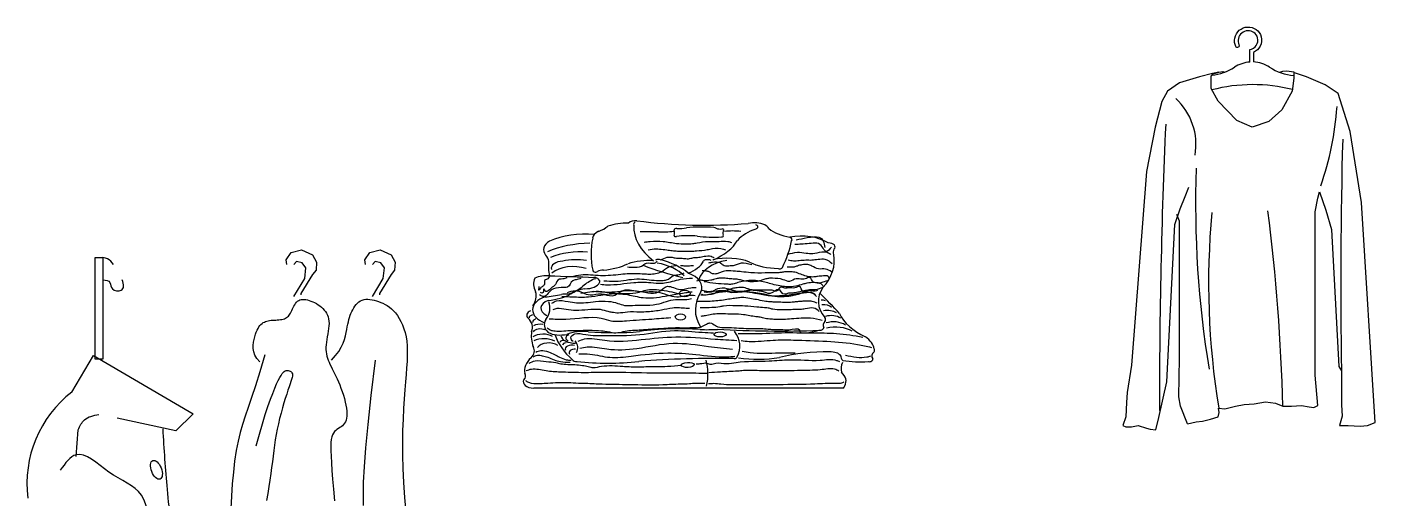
# Model space of a CAD drawing. Header units: inches. Extents: x 8.4 to 50.9, y 14.4 to 39.2.
# Drawn here: x 34.436 to 36.198, y 16.408 to 17.023 of the extents above; entities that cross this region are included whole.
import ezdxf

# ---------------------------------------------------------------- set-up
doc = ezdxf.new("R2010")
doc.units = ezdxf.units.IN
doc.header["$MEASUREMENT"] = 0
doc.layers.add('02', color=2, linetype='Continuous')

msp = doc.modelspace()

# ---------------------------------------------------------------- linework, layer by layer
at = {"layer": '02'}
for p, q in [((34.7749, 16.7189), (34.7816, 16.7285)), ((34.7757, 16.7128), (34.7749, 16.7189)), ((34.7816, 16.7285), (34.7951, 16.7322)), ((34.7883, 16.7167), (34.7848, 16.7128)), ((34.7957, 16.7152), (34.7883, 16.7167)), ((34.7951, 16.7322), (34.8092, 16.7256)), ((34.8004, 16.7086), (34.7957, 16.7152)), ((34.8092, 16.7256), (34.8146, 16.716)), ((34.8146, 16.716), (34.8139, 16.7056)), ((34.8776, 16.7189), (34.8843, 16.7285)), ((34.8784, 16.7128), (34.8776, 16.7189)), ((34.8843, 16.7285), (34.8978, 16.7322)), ((34.8911, 16.7167), (34.8876, 16.7128)), ((34.8985, 16.7152), (34.8911, 16.7167)), ((34.8978, 16.7322), (34.9119, 16.7256)), ((34.9032, 16.7086), (34.8985, 16.7152)), ((34.9119, 16.7256), (34.9173, 16.716)), ((34.9173, 16.716), (34.9166, 16.7056)), ((34.8092, 16.6997), (34.7941, 16.6749)), ((34.7991, 16.6945), (34.8004, 16.7086)), ((34.8139, 16.7056), (34.8092, 16.6997)), ((34.9119, 16.6997), (34.8969, 16.6749)), ((34.9018, 16.6945), (34.9032, 16.7086)), ((34.9166, 16.7056), (34.9119, 16.6997)), ((34.7848, 16.671), (34.7991, 16.6945)), ((34.8876, 16.671), (34.9018, 16.6945)), ((34.7941, 16.6749), (34.794, 16.6734)), ((34.8969, 16.6749), (34.8967, 16.6734)), ((34.4949, 16.5465), (34.5232, 16.5944)), ((34.5232, 16.5944), (34.6532, 16.5182)), ((35.503, 16.5517), (35.0983, 16.5517)), ((34.6306, 16.4957), (34.5543, 16.5126)), ((34.6532, 16.5182), (34.6306, 16.4957)), ((34.5005, 16.4624), (34.503, 16.4973))]:
    msp.add_line(p, q, dxfattribs=at)
msp.add_lwpolyline([(36.0338, 16.9772), (36.0338, 16.9935, 0.445986), (36.0442, 17.0089, 0.779944), (36.0191, 17.0078, 0.176016), (36.0198, 16.9997, -0.966487), (36.0157, 16.9973, -0.173145), (36.0144, 17.0085, -0.789634), (36.0488, 17.0102, -0.375799), (36.0386, 16.9898), (36.0386, 16.9773)], format="xyb", dxfattribs=at)
for points in [[(35.9934, 16.9642), (35.9852, 16.9624), (35.968, 16.958), (35.9419, 16.9499), (35.9265, 16.9393), (35.9192, 16.9255), (35.9102, 16.8922), (35.8988, 16.8344), (35.8793, 16.5816), (35.8736, 16.5459), (35.8727, 16.5328), (35.8719, 16.5141), (35.8679, 16.5028), (35.8719, 16.5011), (35.8793, 16.5011), (35.8882, 16.5028), (35.8988, 16.4995), (35.9037, 16.4979), (35.911, 16.4971), (35.9151, 16.5133), (35.9257, 16.5597), (35.9362, 16.7653), (35.9428, 16.7856), (35.9493, 16.8019), (35.9542, 16.8141)], [(35.9525, 16.5052), (35.9639, 16.5076), (35.9721, 16.5084), (35.9826, 16.5109), (35.9924, 16.5141), (35.994, 16.5198), (35.9932, 16.5255), (36.0014, 16.5247), (36.0152, 16.528), (36.0266, 16.5304), (36.0396, 16.5312), (36.0543, 16.5337), (36.0673, 16.532), (36.0771, 16.528), (36.0885, 16.528), (36.1015, 16.5288), (36.1113, 16.5272), (36.1178, 16.5263), (36.1227, 16.5288), (36.1194, 16.5686), (36.1194, 16.7596), (36.1194, 16.7815), (36.1227, 16.7994), (36.1251, 16.8076), (36.1332, 16.784), (36.1406, 16.7588), (36.1503, 16.58), (36.1536, 16.5743), (36.1536, 16.5296), (36.1544, 16.515), (36.1512, 16.5028), (36.1626, 16.5028), (36.178, 16.5019), (36.1878, 16.5028), (36.1976, 16.5068), (36.1797, 16.7937), (36.165, 16.8865), (36.1495, 16.9361), (36.1324, 16.9475), (36.108, 16.958), (36.0925, 16.9629), (36.0914, 16.9634)], [(36.0731, 16.9638), (36.0772, 16.9653), (36.0824, 16.9656), (36.0914, 16.9646), (36.0914, 16.9562), (36.0895, 16.9394), (36.0759, 16.9149), (36.0588, 16.8997), (36.0372, 16.8922), (36.0168, 16.9011), (35.9924, 16.9263), (35.9835, 16.9426), (35.9835, 16.9589), (35.9861, 16.9616), (35.9934, 16.9642), (35.9988, 16.9648), (36.0011, 16.9642)], [(35.9525, 16.5052), (35.9436, 16.528), (35.9411, 16.5402), (35.9419, 16.5906), (35.9419, 16.7693), (35.9387, 16.7783)], [(34.7403, 16.5858), (34.7367, 16.5901), (34.7341, 16.5945), (34.7326, 16.5989), (34.7318, 16.6032), (34.7317, 16.6074), (34.7321, 16.6114), (34.7329, 16.6152), (34.7339, 16.6187), (34.7349, 16.6219), (34.7359, 16.6248), (34.737, 16.6273), (34.7382, 16.6296), (34.7394, 16.6316), (34.7407, 16.6333), (34.742, 16.6348), (34.7434, 16.636), (34.7448, 16.6371), (34.7464, 16.6379), (34.748, 16.6386), (34.7497, 16.6391), (34.7514, 16.6395), (34.7532, 16.6398), (34.7551, 16.6401), (34.7571, 16.6402), (34.7591, 16.6404), (34.7612, 16.6405), (34.7633, 16.6406), (34.7653, 16.6408), (34.7673, 16.641), (34.7692, 16.6412), (34.771, 16.6416), (34.7727, 16.6421), (34.7742, 16.6428), (34.7755, 16.6436), (34.7767, 16.6445), (34.7778, 16.6456), (34.7788, 16.6468), (34.7797, 16.6481), (34.7806, 16.6496), (34.7814, 16.6513), (34.7823, 16.653), (34.7832, 16.6549), (34.7841, 16.6568), (34.785, 16.6587), (34.7861, 16.6605), (34.7872, 16.6622), (34.7884, 16.6637), (34.7898, 16.665), (34.7913, 16.666), (34.7929, 16.6667), (34.7947, 16.6672), (34.7966, 16.6674), (34.7985, 16.6674), (34.8006, 16.6672), (34.8028, 16.6667), (34.805, 16.6661), (34.8073, 16.6653), (34.8097, 16.6643), (34.8121, 16.6632), (34.8144, 16.6619), (34.8167, 16.6605), (34.8189, 16.6589), (34.821, 16.6573), (34.8229, 16.6555), (34.8247, 16.6535), (34.8263, 16.6515), (34.8276, 16.6493), (34.8288, 16.647), (34.8297, 16.6446), (34.8304, 16.6419), (34.8308, 16.6391), (34.8309, 16.636), (34.8308, 16.6328), (34.8304, 16.6294), (34.8299, 16.6259), (34.8293, 16.6223), (34.8286, 16.6187), (34.828, 16.6151), (34.8275, 16.6116), (34.8271, 16.6083), (34.8269, 16.6051), (34.8269, 16.602), (34.8272, 16.5991), (34.8276, 16.5963), (34.8282, 16.5935), (34.8289, 16.5908), (34.8298, 16.5881), (34.8309, 16.5854), (34.8321, 16.5827), (34.8335, 16.5799), (34.8349, 16.577), (34.8364, 16.574), (34.838, 16.5708), (34.8397, 16.5674), (34.8414, 16.5638), (34.8431, 16.5599), (34.8448, 16.5558), (34.8465, 16.5515), (34.8481, 16.547), (34.8496, 16.5425), (34.8509, 16.538), (34.8521, 16.5335), (34.853, 16.5293), (34.8537, 16.5253), (34.8542, 16.5216), (34.8543, 16.5182), (34.8542, 16.5151), (34.8538, 16.5124), (34.8532, 16.5099), (34.8523, 16.5076), (34.8513, 16.5057), (34.8499, 16.504), (34.8484, 16.5025), (34.8467, 16.5012), (34.845, 16.5001), (34.8431, 16.4989), (34.8413, 16.4977), (34.8396, 16.4963), (34.838, 16.4948), (34.8366, 16.4929), (34.8355, 16.4907), (34.8345, 16.4881), (34.8339, 16.4847), (34.8334, 16.4807), (34.8332, 16.4757), (34.8332, 16.4697), (34.8335, 16.4626), (34.834, 16.4541), (34.8346, 16.4443), (34.8355, 16.4328), (34.8366, 16.4196), (34.838, 16.4046)], [(34.834, 16.5881), (34.8393, 16.594), (34.8436, 16.5996), (34.8469, 16.605), (34.8493, 16.6102), (34.8511, 16.6151), (34.8524, 16.6197), (34.8534, 16.624), (34.8541, 16.628), (34.8548, 16.6317), (34.8555, 16.6352), (34.8562, 16.6383), (34.8569, 16.6413), (34.8577, 16.644), (34.8586, 16.6467), (34.8595, 16.6492), (34.8606, 16.6516), (34.8618, 16.654), (34.8632, 16.6564), (34.8647, 16.6586), (34.8663, 16.6606), (34.8681, 16.6625), (34.87, 16.6641), (34.8721, 16.6655), (34.8743, 16.6665), (34.8766, 16.6672), (34.8791, 16.6675), (34.8817, 16.6676), (34.8844, 16.6674), (34.8871, 16.667), (34.8899, 16.6663), (34.8928, 16.6655), (34.8956, 16.6646), (34.8985, 16.6635), (34.9013, 16.6623), (34.9041, 16.6609), (34.9069, 16.6593), (34.9097, 16.6574), (34.9124, 16.6552), (34.9151, 16.6527), (34.9177, 16.6497), (34.9202, 16.6464), (34.9226, 16.6426), (34.9249, 16.6385), (34.927, 16.634), (34.9288, 16.6292), (34.9304, 16.624), (34.9316, 16.6185), (34.9325, 16.6128), (34.933, 16.6068), (34.9332, 16.6005), (34.9331, 16.5937), (34.9328, 16.5863), (34.9322, 16.5783), (34.9315, 16.5695), (34.9307, 16.5599), (34.9299, 16.5493), (34.929, 16.5376), (34.9282, 16.5249), (34.9276, 16.5112), (34.9271, 16.4965), (34.9269, 16.4808), (34.927, 16.4642), (34.9274, 16.4467), (34.9283, 16.4283), (34.9297, 16.409), (34.9314, 16.3891)], [(34.7472, 16.5949), (34.7407, 16.573), (34.7349, 16.5548), (34.7298, 16.5395), (34.7252, 16.5265), (34.7212, 16.515), (34.7177, 16.5043), (34.7147, 16.4937), (34.712, 16.4825), (34.7096, 16.4701), (34.7076, 16.4565), (34.7059, 16.442), (34.7045, 16.4266), (34.7033, 16.4107), (34.7024, 16.3943)], [(34.7358, 16.4762), (34.7399, 16.4916), (34.7439, 16.5052), (34.7476, 16.5173), (34.7511, 16.5278), (34.7543, 16.537), (34.7573, 16.5448), (34.76, 16.5515), (34.7624, 16.5571), (34.7646, 16.5617), (34.7665, 16.5654), (34.7682, 16.5683), (34.7697, 16.5705), (34.7711, 16.5721), (34.7724, 16.5733), (34.7737, 16.574), (34.775, 16.5744), (34.7763, 16.5746), (34.7776, 16.5745), (34.7788, 16.5743), (34.78, 16.5739), (34.781, 16.5732), (34.7819, 16.5724), (34.7825, 16.5714), (34.783, 16.5702), (34.7831, 16.5688), (34.783, 16.5672), (34.7826, 16.5653), (34.782, 16.563), (34.7811, 16.5603), (34.78, 16.557), (34.7787, 16.5533), (34.7772, 16.5489), (34.7756, 16.5439), (34.7738, 16.5382), (34.772, 16.5322), (34.7701, 16.5257), (34.7682, 16.5189), (34.7664, 16.512), (34.7647, 16.5049), (34.7632, 16.4979), (34.7618, 16.4909), (34.7607, 16.484), (34.7596, 16.4771), (34.7587, 16.4701), (34.7578, 16.463), (34.7569, 16.4556), (34.7559, 16.448), (34.7548, 16.44), (34.7536, 16.4317), (34.7523, 16.4231), (34.7508, 16.4141), (34.7493, 16.405)], [(34.891, 16.5881), (34.8857, 16.5421), (34.8817, 16.5043), (34.8787, 16.4737), (34.8768, 16.4489), (34.8757, 16.4289), (34.8754, 16.4124), (34.8756, 16.3984)]]:
    msp.add_lwpolyline(points, dxfattribs=at)
msp.add_lwpolyline([(34.5253, 16.7222), (34.5352, 16.7222), (34.5352, 16.5896), (34.5253, 16.5896)], close=True, dxfattribs=at)
for centre, radius, start, end in [((35.9763, 17.0283), 0.0689, 276.7089, 302.9455), ((36.037, 16.935), 0.0423, 94.3183, 123.16), ((36.0367, 16.935), 0.0423, 56.84, 87.4155), ((36.0973, 17.0283), 0.0689, 237.0545, 265.0947), ((36.0379, 16.7357), 0.212, 75.8538, 104.6007), ((35.8825, 16.8697), 0.0811, 349.9888, 47.6647), ((35.7477, 16.9472), 0.4012, 340.87, 355.9709), ((43.9831, 16.5337), 8.0672, 177.42451, 180.08134), ((43.5002, 16.686), 7.3474, 178.51241, 180.87059), ((37.2812, 16.7912), 1.3181, 177.9437, 189.3747), ((36.99, 16.6883), 1.0099, 174.7465, 189.2727), ((33.576, 16.4648), 2.5019, 1.4458, 7.3098), ((34.5869, 16.4271), 0.1507, 127.6163, 187.2149)]:
    msp.add_arc(centre, radius, start, end, dxfattribs=at)
for centre, major_axis, ratio, start_param, end_param in [((35.2313, 16.7638), (-0.0107, 0), 0.6, 4.533434, 5.74406), ((35.2366, 16.7653), (-0.00779, 0), 0.6, -0.743743, 0.315325), ((35.3227, 17.0115), (0.4121, 0), 0.6, 4.493461, 4.848665), ((35.3865, 16.7532), (-0.0235, 0), 0.6, 4.095246, 5.050311), ((35.167, 16.7029), (0.083, 0), 0.6, 1.4431, 2.187821), ((35.1953, 16.7468), (-0.02, 0), 0.6, -0.909857, -0.035716), ((35.1608, 16.7782), (0.0428, 0), 0.6, -1.025366, -0.630599), ((35.2232, 16.7301), (0.0616, 0), 0.6, 1.587858, 2.039541), ((35.3462, 16.7618), (-0.1171, 0), 0.6, -0.029852, 0.676816), ((35.2419, 16.4374), (-0.5304, 0), 0.6, 4.675804, 4.721218), ((35.265, 16.8107), (-0.0921, 0), 0.6, 1.530828, 1.746055), ((35.2846, 16.7581), (-0.00282, 0), 0.6, 4.449789, 6.427564), ((35.2431, 16.7545), (-0.0392, 0), 0.6, 2.982464, 3.287554), ((35.2839, 16.7509), (-0.00225, 0), 0.6, 0.148047, 1.988463), ((35.2998, 16.6941), (0.0939, 0), 0.6, 1.439506, 1.7308), ((35.2834, 16.7965), (-0.0613, 0), 0.6, 1.602464, 1.810547), ((35.3175, 16.702), (0.0998, 0), 0.6, 1.408843, 1.767886), ((35.3336, 16.7587), (0.00416, 0), 0.6, 0.625717, 1.570641), ((35.3421, 16.765), (0.00958, 0), 0.6, 4.139618, 4.916049), ((35.3436, 16.7506), (-0.00262, 0), 0.6, 1.543088, 3.523823), ((35.3449, 16.7584), (0.00172, 0), 0.6, -0.42138, 2.094495), ((35.3642, 16.7542), (-0.0188, 0), 0.6, -0.348353, 0.265583), ((35.3582, 16.7234), (-0.0555, 0), 0.6, 4.521436, 4.903342), ((35.4197, 16.727), (0.0622, 0), 0.6, 2.096627, 2.654229), ((35.3858, 16.7621), (-0.00538, 0), 0.6, 2.085511, 4.197675), ((35.3918, 16.7578), (-0.0141, 0), 0.6, 3.381071, 4.078779), ((35.4458, 16.7777), (0.0501, 0), 0.6, 3.777489, 4.452302), ((35.4482, 16.7212), (-0.0482, 0), 0.6, 3.902075, 5.036128), ((35.1372, 16.7323), (0.0261, 0), 0.6, 2.344089, 3.610361), ((35.174, 16.6809), (0.0996, 0), 0.6, 1.595934, 2.188731), ((35.463, 16.7265), (0.2897, 0), 0.6, 3.021895, 3.26129), ((35.3336, 16.8226), (0.1231, 0), 0.6, 4.536959, 4.793194), ((35.2801, 16.7628), (0.09, 0), 0.6, -0.947856, -0.347371), ((35.0922, 16.7681), (0.3454, 0), 0.6, -0.28959, -0.11646), ((35.43, 16.7456), (-0.00588, 0), 0.6, 2.685317, 4.189149), ((35.4834, 16.7359), (-0.00878, 0), 0.6, 2.537605, 4.744275), ((35.513, 16.729), (0.0233, 0), 0.6, 2.859876, 3.353324), ((35.0929, 16.7172), (0.025, 0), 0.6, -0.006137, 0.567825), ((35.2871, 16.7108), (-0.1696, 0), 0.6, -0.061438, 0.124207), ((35.1586, 16.6904), (-0.0651, 0), 0.6, 4.554845, 5.339055), ((35.1369, 16.708), (0.0156, 0), 0.6, 1.613254, 3.291382), ((35.1547, 16.6832), (0.0599, 0), 0.6, 1.359271, 1.883857), ((35.2478, 16.6857), (-0.0539, 0), 0.6, 4.578962, 5.221078), ((35.2611, 16.7162), (0.0056, 0), 0.6, 1.010019, 2.256322), ((35.2298, 16.6713), (-0.0867, 0), 0.6, 3.767111, 4.305288), ((35.275, 16.7259), (0.0475, 0), 0.6, -1.013848, -0.305182), ((35.3658, 16.6883), (0.0523, 0), 0.6, 1.866978, 2.971877), ((35.3228, 16.7175), (-0.00256, 0), 0.6, -1.356278, 0.12301), ((35.3251, 16.713), (-0.0104, 0), 0.6, 4.180699, 4.984857), ((35.3518, 16.689), (0.0536, 0), 0.6, 1.008171, 1.938378), ((35.4196, 16.7447), (-0.0616, 0), 0.6, 0.881035, 1.537572), ((35.3714, 16.7177), (0.1197, 0), 0.6, -0.50542, 0.116526), ((35.1168, 16.6796), (0.0311, 0), 0.6, 1.506936, 2.146785), ((37.0944, 36.2883), (-32.7098, 0), 0.6, 1.510361, 1.512146), ((35.1498, 16.6899), (0.0339, 0), 0.6, 1.048937, 2.53218), ((35.1792, 16.7054), (0.00383, 0), 0.6, 3.013049, 5.443362), ((35.1908, 16.6975), (-0.0138, 0), 0.6, -1.470492, -0.851368), ((35.1807, 16.7446), (0.0654, 0), 0.6, -1.437686, -0.897155), ((35.4197, 16.8826), (0.3358, 0), 0.6, 4.152304, 4.325646), ((35.2417, 16.6794), (0.0617, 0), 0.6, 0.525409, 1.275836), ((35.2828, 16.6832), (-0.0353, 0), 0.6, 2.856345, 4.201899), ((35.4197, 16.7096), (0.0037, 0), 0.6, 4.099044, 6.00387), ((35.1497, 16.6873), (0.0515, 0), 0.6, 2.880196, 3.462908), ((35.1178, 16.7034), (0.0545, 0), 0.6, -1.095548, -0.653622), ((35.1766, 16.6585), (-0.0398, 0), 0.6, -1.281656, -0.718006), ((35.223, 16.6584), (-0.0747, 0), 0.6, -0.873035, -0.594163), ((35.1665, 16.6926), (-0.0187, 0), 0.6, 1.501023, 2.851737), ((35.178, 16.6922), (-0.00315, 0), 0.6, 4.232376, 5.952922), ((35.1755, 16.6907), (-0.00917, 0), 0.6, 2.901634, 4.546018), ((35.5501, 16.665), (0.0799, 0), 0.6, 2.75662, 3.601404), ((35.0543, 16.672), (-0.0474, 0), 0.6, 2.676453, 3.336194), ((35.13, 16.6537), (0.0331, 0), 0.6, 2.102787, 4.148965), ((35.1272, 16.656), (-0.0196, 0), 0.6, -1.045558, 0.937478), ((35.1024, 16.7249), (0.0909, 0), 0.6, -1.452237, -1.210607), ((35.0587, 16.6562), (-0.0608, 0), 0.6, 2.719778, 3.360369), ((35.1078, 16.7017), (-0.06, 0), 0.6, 1.730153, 2.273915), ((35.1436, 16.6407), (0.0561, 0), 0.6, 1.585464, 1.733803), ((35.2956, 16.675), (-0.00712, 0), 0.6, 3.141593, 9.424778), ((35.4181, 16.6539), (0.1086, 0), 0.6, 2.774142, 3.504655), ((34.868, 16.4455), (0.7153, 0), 0.6, 0.494199, 0.564323), ((35.4754, 16.6627), (0.00648, 0), 0.6, 0.850286, 1.77701), ((35.1011, 16.6468), (0.0119, 0), 0.6, 2.175105, 3.706495), ((35.0988, 16.6433), (0.0066, 0), 0.6, 1.873511, 3.148191), ((35.4773, 16.6534), (0.0117, 0), 0.6, 0.491794, 1.797082), ((35.4806, 16.6405), (0.0206, 0), 0.6, 0.85469, 1.757629), ((35.4868, 16.6361), (-0.0169, 0), 0.6, 3.868131, 5.14495), ((35.5971, 16.6667), (-0.1037, 0), 0.6, 0.287078, 0.889587), ((35.0581, 16.6311), (0.0385, 0), 0.6, -0.250252, 0.544616), ((35.1122, 16.6354), (0.016, 0), 0.6, 2.328385, 2.929411), ((35.1067, 16.6228), (-0.0101, 0), 0.6, 4.04843, 5.876406), ((35.106, 16.6291), (-0.00988, 0), 0.6, 4.288428, 5.61915), ((35.1433, 16.6345), (-0.0312, 0), 0.6, -0.367817, 0.57688), ((35.289, 16.4882), (0.2349, 0), 0.6, 1.45589, 1.79537), ((35.3253, 16.6996), (-0.1195, 0), 0.6, 1.492525, 1.6813), ((35.4183, 17.1294), (-0.8388, 0), 0.6, 1.475444, 1.633956), ((35.4719, 16.6303), (0.00536, 0), 0.6, 4.607134, 6.426937), ((35.4955, 16.6336), (0.0189, 0), 0.6, 2.677626, 3.391937), ((35.4716, 16.6412), (0.00816, 0), 0.6, -0.543744, 0.543744), ((35.4901, 16.6257), (0.0207, 0), 0.6, 0.728775, 2.067696), ((35.4924, 16.6122), (0.0317, 0), 0.6, 0.800784, 1.942922), ((35.2009, 16.6198), (-0.1058, 0), 0.6, -0.087329, 0.221676), ((35.1105, 16.6116), (-0.0174, 0), 0.6, 3.904611, 5.57345), ((35.1115, 16.6025), (-0.0225, 0), 0.6, 4.021659, 5.327737), ((35.1181, 16.6009), (-0.0161, 0), 0.6, 3.884858, 5.872076), ((35.1329, 16.6359), (-0.025, 0), 0.6, 0.887156, 1.921343), ((35.273, 16.6393), (0.15, 0), 0.6, 3.350461, 3.738872), ((35.1371, 16.6112), (-0.00441, 0), 0.6, 3.888267, 6.141131), ((35.1522, 16.6216), (0.0187, 0), 0.6, 3.279189, 4.760532), ((35.1405, 16.608), (0.00449, 0), 0.6, 1.543998, 3.321229), ((35.1479, 16.6171), (-0.00764, 0), 0.6, -1.045327, 0.956433), ((35.1624, 16.6035), (-0.0369, 0), 0.6, 4.513982, 5.313437), ((35.1235, 16.6044), (0.0325, 0), 0.6, -0.32822, 0.472998), ((35.2015, 16.7677), (0.2396, 0), 0.6, 4.579298, 4.860068), ((35.3419, 16.6217), (-0.00786, 0.00007), 0.426789, -0.012855, 6.27033), ((35.291, 16.6065), (-0.0768, 0), 0.6, 2.829197, 3.574148), ((35.4999, 16.6008), (-0.0433, 0), 0.6, 3.220328, 3.884495), ((35.0698, 16.6002), (-0.0294, 0), 0.6, 2.596247, 3.465467), ((35.1482, 16.6025), (0.00864, 0), 0.6, 1.167222, 3.406747), ((35.1526, 16.5977), (-0.00799, 0), 0.6, 4.645263, 6.666943), ((35.3609, 16.5922), (-0.00319, 0), 0.6, 1.422134, 3.202642), ((35.481, 16.4995), (-0.1656, 0), 0.6, 4.689095, 5.09432), ((35.4867, 16.5902), (-0.0144, 0), 0.6, 3.576565, 4.841564), ((35.5111, 16.5923), (0.0116, 0), 0.6, 2.915659, 3.843526), ((35.5544, 16.5935), (0.0145, 0), 0.6, 2.464508, 3.57965), ((35.5355, 16.6009), (0.00826, 0), 0.6, -0.397903, 0.397903), ((35.135, 16.5745), (0.0487, 0), 0.6, 2.537848, 3.277927), ((35.1538, 16.5894), (0.00498, 0), 0.6, 3.379394, 4.956289), ((35.1951, 16.7133), (-0.2151, 0), 0.6, 1.382991, 1.760376), ((35.3419, 16.0752), (-0.8588, 0), 0.6, 4.690851, 4.836453), ((35.2995, 16.5819), (0.0084, 0.00026), 0.395557, 3.180472, 9.463657), ((35.1251, 16.5703), (0.2009, 0), 0.6, -0.132444, 0.147959), ((35.3907, 16.6568), (-0.1123, 0), 0.6, 1.347853, 1.827998), ((35.572, 16.5762), (-0.072, 0), 0.6, -0.210186, 0.087803), ((35.5252, 16.6339), (0.0802, 0), 0.6, 4.421744, 4.836869), ((35.5363, 16.5892), (-0.0051, 0), 0.6, 1.348553, 3.363121), ((35.0983, 16.5598), (-0.0136, 0), 0.6, -0.332767, 1.570796), ((35.0734, 16.5673), (-0.0144, 0), 0.6, 2.557928, 3.530087), ((35.4733, 16.5609), (-0.0331, 0), 0.6, 2.818376, 3.75704), ((35.4917, 16.5556), (0.0131, 0), 0.6, -0.533186, -0.130281)]:
    msp.add_ellipse(centre, major_axis=major_axis, ratio=ratio, start_param=start_param, end_param=end_param, dxfattribs=at)
for centre, major_axis, ratio in [((35.29, 16.6445), (0.00672, 0), 0.6), ((34.6054, 16.445), (-0.0047, 0.0121), 0.507601)]:
    msp.add_ellipse(centre, major_axis=major_axis, ratio=ratio, dxfattribs=at)
for points, knots in [([(35.2425, 16.7421), (35.2451, 16.7425), (35.2533, 16.7436), (35.2679, 16.7438), (35.2828, 16.7403), (35.2959, 16.7398), (35.3051, 16.7399), (35.3146, 16.7417), (35.326, 16.7437), (35.3395, 16.7427), (35.3492, 16.7438), (35.3546, 16.7426), (35.356, 16.7418), (35.3567, 16.7415)], [0, 0, 0, 0, 8.283087, 25.0695, 42.929948, 55.431313, 64.112149, 70.285863, 85.26243, 99.341355, 110.712795, 113.628561, 116.335351, 116.335351, 116.335351, 116.335351]), ([(35.2479, 16.7321), (35.2513, 16.7328), (35.2561, 16.7337), (35.2643, 16.7328), (35.2714, 16.7323), (35.2792, 16.7311), (35.2865, 16.7303), (35.2959, 16.7306), (35.3042, 16.7301), (35.3145, 16.7311), (35.3228, 16.7318), (35.3339, 16.7344), (35.3432, 16.7344), (35.3482, 16.7324), (35.3491, 16.7321)], [0, 0, 0, 0, 10.513654, 14.879295, 24.7605, 31.984714, 39.106877, 46.687838, 60.225267, 64.054177, 77.85932, 85.224023, 99.884445, 103.041292, 103.041292, 103.041292, 103.041292]), ([(35.4872, 16.7357), (35.4849, 16.7329), (35.4785, 16.7253), (35.4751, 16.742), (35.4602, 16.7405), (35.4511, 16.7395), (35.4439, 16.7392), (35.4403, 16.7392), (35.4396, 16.7392)], [0, 0, 0, 0, 11.370141, 31.16063, 40.922585, 51.33831, 60.019146, 62.185134, 62.185134, 62.185134, 62.185134]), ([(35.4412, 16.7451), (35.4458, 16.7461), (35.455, 16.7481), (35.4764, 16.7509), (35.4777, 16.7412), (35.4785, 16.7352)], [0, 0, 0, 0, 15.410178, 30.610672, 54.180189, 54.180189, 54.180189, 54.180189]), ([(34.5494, 16.7128), (34.5471, 16.7163), (34.5437, 16.7201), (34.538, 16.7217), (34.5352, 16.7222)], [69.808194, 69.808194, 69.808194, 69.808194, 81.687798, 86.881186, 86.881186, 86.881186, 86.881186]), ([(35.2208, 16.7097), (35.224, 16.7095), (35.231, 16.709), (35.2409, 16.7105), (35.2456, 16.7166), (35.2554, 16.7134), (35.2587, 16.7162), (35.2598, 16.7171)], [0, 0, 0, 0, 9.761958, 21.351918, 27.936664, 38.22511, 43.583744, 43.583744, 43.583744, 43.583744]), ([(35.2641, 16.719), (35.2668, 16.7204), (35.2712, 16.7227), (35.2792, 16.7227), (35.2842, 16.7211), (35.2898, 16.7216), (35.2954, 16.7206), (35.302, 16.7203), (35.3075, 16.7225), (35.3144, 16.722), (35.3212, 16.7239), (35.329, 16.7248), (35.3322, 16.7225), (35.3336, 16.7221), (35.334, 16.722)], [0, 0, 0, 0, 10.275798, 16.773765, 22.426827, 26.758805, 33.346274, 39.844241, 45.675768, 52.196226, 59.56093, 68.76638, 72.232689, 73.443341, 73.443341, 73.443341, 73.443341]), ([(35.3832, 16.7126), (35.3784, 16.714), (35.3696, 16.7164), (35.3611, 16.711), (35.3538, 16.7111), (35.3493, 16.7107), (35.3447, 16.712), (35.3423, 16.7165), (35.3333, 16.7158), (35.3285, 16.7151), (35.3269, 16.7149)], [0, 0, 0, 0, 14.448424, 26.07306, 31.515, 35.846979, 39.478933, 45.924968, 56.195136, 61.187327, 61.187327, 61.187327, 61.187327]), ([(35.4305, 16.7263), (35.4346, 16.7275), (35.4422, 16.7297), (35.4532, 16.728), (35.4643, 16.7264), (35.4727, 16.73), (35.4827, 16.7295), (35.4854, 16.727), (35.4867, 16.7259)], [0, 0, 0, 0, 12.994576, 24.481301, 33.212585, 45.713197, 53.371012, 59.888902, 59.888902, 59.888902, 59.888902]), ([(35.4883, 16.7139), (35.4856, 16.7163), (35.4811, 16.7203), (35.47, 16.7196), (35.4619, 16.7181), (35.4534, 16.7187), (35.4456, 16.7178), (35.4378, 16.7172), (35.4332, 16.718), (35.4309, 16.7184)], [0, 0, 0, 0, 13.013827, 22.219279, 30.502364, 38.624822, 47.356106, 54.416336, 61.640547, 61.640547, 61.640547, 61.640547]), ([(35.1188, 16.6982), (35.1183, 16.6962), (35.1178, 16.6938), (35.1108, 16.6927), (35.1139, 16.688), (35.1105, 16.6844), (35.1069, 16.6826), (35.1048, 16.6774), (35.1052, 16.6815), (35.1055, 16.6841)], [0, 0, 0, 0, 8.735131, 10.496313, 19.758723, 25.088672, 30.501169, 35.124826, 43.000529, 43.000529, 43.000529, 43.000529]), ([(35.1479, 16.6972), (35.1519, 16.6982), (35.1639, 16.7013), (35.186, 16.6975), (35.2071, 16.6998), (35.2269, 16.7019), (35.2408, 16.7007), (35.2564, 16.7003), (35.2673, 16.7035), (35.273, 16.7104), (35.2799, 16.7113), (35.2841, 16.7118)], [0, 0, 0, 0, 12.675583, 38.484296, 64.901483, 76.574329, 98.67978, 106.56566, 123.262542, 131.14482, 143.140371, 143.140371, 143.140371, 143.140371]), ([(35.1899, 16.6918), (35.195, 16.6914), (35.2096, 16.6902), (35.2322, 16.6961), (35.2528, 16.692), (35.2655, 16.6921), (35.2749, 16.6926), (35.2783, 16.6988), (35.2881, 16.6995), (35.2924, 16.701), (35.295, 16.7019)], [0, 0, 0, 0, 15.200493, 43.776384, 69.432999, 77.01396, 82.536017, 96.315363, 101.968427, 110.930654, 110.930654, 110.930654, 110.930654]), ([(35.2901, 16.7116), (35.2921, 16.7115), (35.2955, 16.7113), (35.3011, 16.7113), (35.3047, 16.7115), (35.3069, 16.7116)], [0, 0, 0, 0, 5.980995, 10.312974, 16.833429, 16.833429, 16.833429, 16.833429]), ([(35.485, 16.6938), (35.4844, 16.6956), (35.4835, 16.6986), (35.4757, 16.6978), (35.4702, 16.6976), (35.4649, 16.6966), (35.4599, 16.6966), (35.4538, 16.6977), (35.4471, 16.7002), (35.4403, 16.7031), (35.4327, 16.7036), (35.4265, 16.7034), (35.4212, 16.7024), (35.4127, 16.702), (35.3997, 16.7019), (35.384, 16.7017), (35.3714, 16.7034), (35.3606, 16.7043), (35.3525, 16.705), (35.3451, 16.7039), (35.3413, 16.7018), (35.3366, 16.7004), (35.3313, 16.7006), (35.3289, 16.703), (35.3248, 16.7045), (35.3211, 16.7048), (35.3188, 16.7048), (35.3183, 16.7048)], [0, 0, 0, 0, 7.748497, 12.62197, 20.279787, 25.271976, 29.062455, 35.236168, 43.966014, 52.695858, 59.818024, 66.338482, 71.33067, 76.234094, 91.94683, 110.365685, 123.006798, 130.664615, 143.130799, 147.072745, 152.928646, 158.261146, 162.626786, 167.219903, 171.39867, 176.650831, 178.275325, 178.275325, 178.275325, 178.275325]), ([(35.4872, 16.7035), (35.4849, 16.7051), (35.4804, 16.7082), (35.4692, 16.7059), (35.4632, 16.7106), (35.4562, 16.7135), (35.4489, 16.7129), (35.4433, 16.7112), (35.4391, 16.7096), (35.4358, 16.7093), (35.4334, 16.7094), (35.4314, 16.7094), (35.43, 16.7094), (35.4293, 16.7094)], [0, 0, 0, 0, 9.638456, 18.843908, 29.671066, 35.984762, 43.58501, 50.127143, 54.969751, 58.263485, 59.887976, 62.053964, 64.219952, 64.219952, 64.219952, 64.219952]), ([(34.5352, 16.6928), (34.5394, 16.6928), (34.5459, 16.6916), (34.5459, 16.6785), (34.5641, 16.6777), (34.563, 16.6868), (34.5605, 16.6928)], [4.514909, 4.514909, 4.514909, 4.514909, 15.142144, 23.977297, 35.591253, 51.50053, 51.50053, 51.50053, 51.50053]), ([(35.1601, 16.6947), (35.158, 16.6942), (35.1544, 16.6933), (35.1454, 16.6912), (35.1464, 16.6821), (35.1319, 16.6832), (35.119, 16.6813), (35.1139, 16.6682), (35.1075, 16.6724), (35.106, 16.6733)], [0, 0, 0, 0, 7.038721, 11.945113, 27.676838, 35.83686, 49.223246, 67.737058, 73.42162, 73.42162, 73.42162, 73.42162]), ([(35.1417, 16.6954), (35.14, 16.6948), (35.137, 16.6939), (35.1286, 16.6941), (35.1279, 16.6861), (35.1212, 16.6831), (35.1143, 16.6747), (35.1103, 16.685), (35.1118, 16.6744), (35.1079, 16.676), (35.1071, 16.6763)], [0, 0, 0, 0, 5.831528, 10.216597, 22.804167, 33.313043, 42.499273, 48.819796, 58.270238, 60.675062, 60.675062, 60.675062, 60.675062]), ([(35.1423, 16.6762), (35.1457, 16.6776), (35.1559, 16.6814), (35.1695, 16.6703), (35.1867, 16.6769), (35.2029, 16.6685), (35.215, 16.6836), (35.238, 16.6755), (35.2622, 16.6799), (35.2823, 16.6673), (35.2996, 16.6737), (35.3076, 16.6729), (35.3091, 16.6727)], [0, 0, 0, 0, 11.16205, 32.671923, 47.451691, 62.181099, 80.967705, 103.87095, 125.537594, 153.15167, 173.010152, 177.375795, 177.375795, 177.375795, 177.375795]), ([(35.1601, 16.6754), (35.1677, 16.6768), (35.1815, 16.6794), (35.2001, 16.6753), (35.2164, 16.6749), (35.2333, 16.6752), (35.2469, 16.6811), (35.2673, 16.6797), (35.2798, 16.6769), (35.2884, 16.675)], [0, 0, 0, 0, 23.151195, 41.947701, 57.148194, 72.396768, 91.587244, 104.053427, 131.77385, 131.77385, 131.77385, 131.77385]), ([(35.1764, 16.6781), (35.1844, 16.6774), (35.2028, 16.6759), (35.2298, 16.6821), (35.2602, 16.6709), (35.2721, 16.6889), (35.2888, 16.6775), (35.3011, 16.683), (35.3083, 16.683), (35.3107, 16.683)], [0, 0, 0, 0, 23.881114, 54.864803, 85.309102, 102.364015, 119.972215, 134.551768, 141.611998, 141.611998, 141.611998, 141.611998]), ([(35.1856, 16.6872), (35.1885, 16.6869), (35.203, 16.6855), (35.2246, 16.69), (35.2487, 16.6902), (35.262, 16.688), (35.2754, 16.6895), (35.2876, 16.6941), (35.3005, 16.695), (35.3058, 16.6953)], [0, 0, 0, 0, 8.731284, 43.727605, 65.928989, 80.639258, 83.932992, 106.557459, 122.492241, 122.492241, 122.492241, 122.492241]), ([(35.4818, 16.6917), (35.4793, 16.6908), (35.4743, 16.6889), (35.4616, 16.6878), (35.4613, 16.6981), (35.4537, 16.6943), (35.448, 16.6932), (35.44, 16.696), (35.4333, 16.6888), (35.4227, 16.6946), (35.4139, 16.6949), (35.406, 16.6952), (35.4013, 16.694), (35.3967, 16.6927), (35.3918, 16.6907), (35.3861, 16.6906), (35.3795, 16.6903), (35.3744, 16.6916), (35.3689, 16.6925), (35.364, 16.6942), (35.3583, 16.6939), (35.3526, 16.6945), (35.3474, 16.6952), (35.3417, 16.6952), (35.3371, 16.6946), (35.3338, 16.6937), (35.3318, 16.6927), (35.3273, 16.6923), (35.322, 16.691), (35.3158, 16.6931), (35.3129, 16.6918), (35.3112, 16.6911)], [0, 0, 0, 0, 9.139361, 18.360703, 30.592084, 36.645341, 40.587289, 48.781524, 59.214909, 68.177138, 82.625562, 86.416041, 91.552769, 97.606026, 101.970949, 109.093113, 113.966589, 121.850483, 125.274966, 131.106493, 138.166724, 141.995631, 148.583103, 153.998073, 158.990264, 162.622217, 164.574184, 166.806743, 176.075588, 180.421973, 185.95505, 185.95505, 185.95505, 185.95505]), ([(35.4761, 16.683), (35.4729, 16.6817), (35.4667, 16.6792), (35.4575, 16.6807), (35.4476, 16.6751), (35.4482, 16.6874), (35.4391, 16.6812), (35.4325, 16.6831), (35.4263, 16.6814), (35.4189, 16.6858), (35.4175, 16.6759), (35.4099, 16.68), (35.4035, 16.6791), (35.3959, 16.6796), (35.3879, 16.6791), (35.3795, 16.6802), (35.3731, 16.6838), (35.3647, 16.6826), (35.358, 16.682), (35.353, 16.68), (35.3486, 16.6787), (35.3441, 16.6783), (35.3368, 16.6787), (35.328, 16.6766), (35.3209, 16.6782), (35.3182, 16.6789)], [0, 0, 0, 0, 11.144808, 20.951654, 27.493787, 39.637008, 46.420836, 54.543294, 59.446718, 65.278246, 76.035753, 81.86728, 87.282253, 95.404708, 104.61016, 111.30783, 120.511827, 128.652286, 135.349956, 140.924071, 146.256573, 150.08548, 154.417459, 168.05187, 176.547464, 176.547464, 176.547464, 176.547464]), ([(35.4769, 16.6843), (35.476, 16.6855), (35.4724, 16.6902), (35.4588, 16.6895), (35.4485, 16.6869), (35.4402, 16.6839), (35.4295, 16.6836), (35.4193, 16.6849), (35.4107, 16.687), (35.4022, 16.6895), (35.393, 16.6918), (35.3821, 16.6924), (35.3717, 16.6912), (35.3636, 16.689), (35.3572, 16.6868), (35.3478, 16.6874), (35.3358, 16.6879), (35.326, 16.6896), (35.321, 16.6904)], [0, 0, 0, 0, 6.311573, 24.793905, 30.625432, 40.797924, 53.299289, 61.582376, 72.039443, 81.001671, 90.253965, 101.676786, 113.252384, 121.499307, 128.538028, 134.494498, 149.204765, 164.832657, 164.832657, 164.832657, 164.832657]), ([(35.4693, 16.6789), (35.4683, 16.6787), (35.4633, 16.6775), (35.4559, 16.6798), (35.4485, 16.6779), (35.443, 16.6765), (35.4365, 16.6755), (35.4306, 16.6756), (35.423, 16.6722), (35.4193, 16.6857), (35.4082, 16.6717), (35.3994, 16.6777), (35.3909, 16.6784), (35.3838, 16.6797), (35.3763, 16.6787), (35.369, 16.6769), (35.3587, 16.6787), (35.3486, 16.6829), (35.3364, 16.6814), (35.3322, 16.6771), (35.3264, 16.6765), (35.3229, 16.6766), (35.321, 16.6767)], [0, 0, 0, 0, 3.412852, 15.914218, 21.050945, 26.882473, 34.106686, 40.694155, 44.817618, 57.561421, 71.83099, 82.495991, 86.961105, 97.912035, 103.966018, 109.619082, 121.194679, 133.565067, 146.435722, 152.559876, 157.02499, 162.981457, 162.981457, 162.981457, 162.981457]), ([(35.1222, 16.6623), (35.1241, 16.6636), (35.1295, 16.6674), (35.1424, 16.6647), (35.1584, 16.6618), (35.1763, 16.6647), (35.1948, 16.6656), (35.2075, 16.6629), (35.218, 16.6585), (35.2299, 16.66), (35.2437, 16.6595), (35.2581, 16.6602), (35.2711, 16.6645), (35.2815, 16.6675), (35.2916, 16.6671), (35.2989, 16.6671), (35.3035, 16.6684), (35.3047, 16.6688)], [0, 0, 0, 0, 8.047334, 23.295908, 34.458689, 59.514065, 76.309195, 89.494495, 99.179709, 113.258634, 123.54708, 141.009648, 155.303811, 167.978877, 174.476844, 185.360725, 189.484187, 189.484187, 189.484187, 189.484187]), ([(35.1352, 16.6714), (35.1397, 16.6712), (35.1512, 16.6706), (35.1686, 16.67), (35.1844, 16.6727), (35.201, 16.6756), (35.2205, 16.6745), (35.2384, 16.6694), (35.2558, 16.669), (35.2712, 16.672), (35.2878, 16.6749), (35.2997, 16.6767), (35.3053, 16.6775)], [0, 0, 0, 0, 13.580617, 34.699006, 51.379667, 62.542448, 86.42356, 108.000672, 121.548913, 137.176805, 156.366423, 173.702017, 173.702017, 173.702017, 173.702017]), ([(35.4688, 16.6623), (35.4668, 16.6633), (35.463, 16.6653), (35.4559, 16.6653), (35.45, 16.6649), (35.4442, 16.6646), (35.4374, 16.6637), (35.4296, 16.663), (35.421, 16.6637), (35.4136, 16.6638), (35.4063, 16.6642), (35.3985, 16.6652), (35.3899, 16.6672), (35.38, 16.6684), (35.3717, 16.6703), (35.3639, 16.669), (35.3567, 16.6681), (35.3483, 16.6668), (35.3389, 16.6654), (35.3296, 16.6649), (35.3208, 16.6645), (35.3152, 16.6645), (35.3123, 16.6646)], [0, 0, 0, 0, 7.807866, 14.328324, 20.309319, 25.751261, 31.805246, 41.074092, 49.214554, 57.89539, 63.337329, 71.090146, 81.878702, 90.808928, 101.322582, 107.376565, 114.600778, 123.531004, 133.515383, 143.322228, 151.462688, 160.126643, 160.126643, 160.126643, 160.126643]), ([(35.4666, 16.6733), (35.465, 16.6745), (35.4614, 16.6772), (35.4528, 16.6759), (35.4456, 16.6749), (35.4379, 16.674), (35.4294, 16.6724), (35.4195, 16.6721), (35.4095, 16.6712), (35.4, 16.673), (35.3892, 16.6749), (35.3794, 16.6767), (35.3673, 16.6779), (35.3574, 16.6783), (35.3467, 16.6772), (35.338, 16.676), (35.3307, 16.6745), (35.3237, 16.6729), (35.3196, 16.6729), (35.3166, 16.673)], [0, 0, 0, 0, 7.28277, 15.963606, 23.187819, 30.412033, 39.342256, 49.687463, 59.990129, 69.446616, 79.041425, 93.620978, 100.20845, 115.921186, 123.043352, 132.49984, 142.773292, 146.197776, 154.878612, 154.878612, 154.878612, 154.878612]), ([(35.4677, 16.6711), (35.4667, 16.6725), (35.4648, 16.6749), (35.4589, 16.6763), (35.4526, 16.6782), (35.4479, 16.675), (35.4425, 16.6736), (35.4376, 16.6725), (35.4323, 16.6712), (35.4274, 16.6713), (35.4228, 16.6706), (35.4177, 16.6708), (35.412, 16.6712), (35.4058, 16.6726), (35.4001, 16.674), (35.3921, 16.6754), (35.3837, 16.6765), (35.3753, 16.6775), (35.3692, 16.6769), (35.3629, 16.6766), (35.3552, 16.6756), (35.3472, 16.6788), (35.3379, 16.6776), (35.3336, 16.6738), (35.3267, 16.6738), (35.3213, 16.6724), (35.3183, 16.6738), (35.3177, 16.674)], [0, 0, 0, 0, 7.05667, 12.630787, 18.804498, 25.863305, 30.70591, 36.53744, 41.674165, 47.655163, 50.948897, 55.82237, 62.944537, 68.081262, 75.622751, 81.275816, 92.964685, 101.695966, 106.59939, 111.502812, 120.724154, 128.773438, 138.757817, 145.690431, 149.519342, 158.740681, 160.692649, 160.692649, 160.692649, 160.692649]), ([(35.1185, 16.6422), (35.1256, 16.6417), (35.1482, 16.6403), (35.1771, 16.6472), (35.2009, 16.638), (35.2243, 16.64), (35.25, 16.6415), (35.2693, 16.6431), (35.2777, 16.6438)], [0, 0, 0, 0, 21.686905, 68.305933, 81.88507, 102.461963, 135.709756, 160.829323, 160.829323, 160.829323, 160.829323]), ([(35.1239, 16.6542), (35.1255, 16.6548), (35.1305, 16.657), (35.1411, 16.6539), (35.1543, 16.6533), (35.1691, 16.654), (35.1838, 16.6557), (35.1934, 16.6522), (35.2014, 16.6507), (35.21, 16.6493), (35.2221, 16.6521), (35.2351, 16.651), (35.25, 16.6516), (35.2644, 16.6533), (35.2804, 16.6574), (35.2932, 16.6565), (35.3006, 16.6559), (35.302, 16.6558)], [0, 0, 0, 0, 5.574115, 17.682082, 30.779007, 45.979503, 62.233426, 73.395476, 78.532203, 87.346923, 99.45489, 115.699806, 126.002472, 144.268915, 159.516734, 177.394332, 181.759973, 181.759973, 181.759973, 181.759973]), ([(35.4715, 16.6516), (35.4693, 16.6535), (35.4647, 16.6575), (35.4543, 16.6554), (35.4471, 16.654), (35.4401, 16.6543), (35.432, 16.6537), (35.4219, 16.654), (35.4125, 16.6536), (35.4059, 16.6561), (35.3985, 16.6565), (35.388, 16.6576), (35.3755, 16.6588), (35.3611, 16.659), (35.3498, 16.6597), (35.3399, 16.6572), (35.33, 16.6566), (35.3213, 16.6564), (35.3161, 16.6564), (35.3156, 16.6564)], [0, 0, 0, 0, 10.717269, 21.668199, 28.365869, 33.780839, 42.461675, 52.750121, 64.172943, 69.505444, 75.559427, 85.975152, 101.827032, 113.211341, 129.465264, 134.60199, 145.017715, 159.107037, 160.731528, 160.731528, 160.731528, 160.731528]), ([(35.4753, 16.6399), (35.4703, 16.6411), (35.4575, 16.6442), (35.4398, 16.6421), (35.4252, 16.6411), (35.4163, 16.6411), (35.4083, 16.6415), (35.4008, 16.6421), (35.3947, 16.6443), (35.3877, 16.6447), (35.3805, 16.6461), (35.371, 16.6477), (35.3613, 16.6485), (35.3504, 16.6482), (35.3408, 16.649), (35.3309, 16.6479), (35.3234, 16.6461), (35.3186, 16.6454), (35.3166, 16.6451)], [0, 0, 0, 0, 15.924846, 40.886555, 51.770436, 60.434391, 67.494619, 75.777706, 82.816426, 88.338483, 96.744381, 105.15028, 118.247204, 125.828165, 137.753385, 147.100872, 155.662083, 161.835797, 161.835797, 161.835797, 161.835797]), ([(35.1161, 16.6302), (35.1177, 16.629), (35.1208, 16.6265), (35.1282, 16.6261), (35.1363, 16.6261), (35.1469, 16.627), (35.159, 16.6268), (35.1727, 16.6276), (35.1831, 16.6265), (35.1941, 16.6262), (35.2056, 16.622), (35.2192, 16.627), (35.2303, 16.6271), (35.2386, 16.6278), (35.2465, 16.6284), (35.2562, 16.6291), (35.266, 16.6297), (35.276, 16.6302), (35.2838, 16.6306), (35.2922, 16.6305), (35.3005, 16.6305), (35.3086, 16.6306), (35.317, 16.6303), (35.3215, 16.6342), (35.33, 16.6379), (35.3345, 16.6338), (35.3406, 16.6306), (35.351, 16.6311), (35.367, 16.6299), (35.3824, 16.6292), (35.3961, 16.6295), (35.4037, 16.6289), (35.4121, 16.6278), (35.4217, 16.6286), (35.4317, 16.6269), (35.4462, 16.6306), (35.4447, 16.621), (35.4586, 16.6242), (35.4713, 16.6271)], [0, 0, 0, 0, 7.612958, 14.622087, 20.98629, 32.288466, 46.493961, 57.275258, 73.497072, 77.930133, 90.208559, 110.30481, 119.657657, 123.604526, 135.445131, 143.338868, 153.178715, 164.968683, 173.305471, 176.732349, 189.950312, 198.272732, 201.210057, 214.524081, 219.563501, 228.964908, 232.78733, 244.14232, 257.396445, 282.406803, 289.750117, 298.616243, 305.055215, 315.825407, 326.117679, 339.825195, 342.36841, 368.053206, 368.053206, 368.053206, 368.053206]), ([(35.1498, 16.6123), (35.1483, 16.6139), (35.1451, 16.6173), (35.1525, 16.6247), (35.1704, 16.6201), (35.1977, 16.6203), (35.2375, 16.6198), (35.2789, 16.629), (35.3115, 16.6247), (35.3284, 16.6239), (35.3334, 16.6236)], [0, 0, 0, 0, 8.764734, 18.762058, 33.128488, 57.822286, 103.909637, 150.169422, 186.384361, 201.319873, 201.319873, 201.319873, 201.319873]), ([(35.1565, 16.6127), (35.1592, 16.6139), (35.1693, 16.6186), (35.1989, 16.611), (35.238, 16.6148), (35.286, 16.6201), (35.3278, 16.616), (35.3542, 16.6144), (35.3636, 16.6138)], [0, 0, 0, 0, 9.867197, 36.532135, 83.864765, 129.633812, 181.305095, 209.474652, 209.474652, 209.474652, 209.474652]), ([(35.1588, 16.6036), (35.162, 16.6044), (35.1734, 16.6071), (35.1982, 16.6005), (35.2367, 16.6025), (35.2795, 16.6134), (35.322, 16.6064), (35.3476, 16.6036), (35.3579, 16.6025)], [0, 0, 0, 0, 9.933667, 36.066557, 75.065226, 124.083304, 170.755489, 202.374265, 202.374265, 202.374265, 202.374265]), ([(35.3653, 16.623), (35.3708, 16.6229), (35.3897, 16.6223), (35.4219, 16.6246), (35.4592, 16.6235), (35.4952, 16.6239), (35.5169, 16.6202), (35.5283, 16.6183)], [0, 0, 0, 0, 16.511189, 56.637248, 96.711421, 128.555957, 163.93538, 163.93538, 163.93538, 163.93538]), ([(35.3695, 16.6137), (35.3729, 16.6132), (35.3866, 16.6115), (35.4094, 16.6149), (35.4434, 16.6143), (35.4803, 16.6131), (35.515, 16.6106), (35.5335, 16.6062), (35.5395, 16.6048)], [0, 0, 0, 0, 10.463154, 41.80881, 68.329401, 112.312911, 152.954214, 172.059837, 172.059837, 172.059837, 172.059837]), ([(35.0976, 16.5926), (35.0993, 16.5934), (35.1029, 16.595), (35.1102, 16.5939), (35.1175, 16.5918), (35.1245, 16.5883), (35.1344, 16.5856), (35.1417, 16.5856), (35.146, 16.5856)], [0, 0, 0, 0, 6.307766, 12.753358, 20.827201, 30.962747, 39.837495, 52.655239, 52.655239, 52.655239, 52.655239]), ([(35.1009, 16.5987), (35.103, 16.5996), (35.1082, 16.6018), (35.1179, 16.5993), (35.1253, 16.5957), (35.1324, 16.5918), (35.1394, 16.5885), (35.1451, 16.5882), (35.1473, 16.5881)], [0, 0, 0, 0, 7.48494, 18.009365, 27.914925, 36.653149, 46.850859, 53.547249, 53.547249, 53.547249, 53.547249]), ([(35.1573, 16.5964), (35.1621, 16.5964), (35.176, 16.5964), (35.1979, 16.5899), (35.2327, 16.5943), (35.2696, 16.5988), (35.3116, 16.5958), (35.3406, 16.5915), (35.3575, 16.5929), (35.3609, 16.5932)], [0, 0, 0, 0, 14.401644, 41.388632, 69.520082, 117.690454, 154.559267, 195.352663, 205.634085, 205.634085, 205.634085, 205.634085]), ([(35.3706, 16.5999), (35.3741, 16.5992), (35.3896, 16.5962), (35.4134, 16.598), (35.4329, 16.5978), (35.4399, 16.5978)], [0, 0, 0, 0, 10.725029, 48.740094, 69.660604, 69.660604, 69.660604, 69.660604]), ([(35.5383, 16.5932), (35.5367, 16.5927), (35.5266, 16.5898), (35.5152, 16.5922), (35.5056, 16.5942)], [0, 0, 0, 0, 5.145338, 33.398072, 33.398072, 33.398072, 33.398072]), ([(35.0883, 16.5745), (35.0907, 16.5753), (35.0987, 16.5782), (35.1145, 16.5737), (35.1358, 16.5728), (35.16, 16.572), (35.1861, 16.5724), (35.2215, 16.5725), (35.2575, 16.5713), (35.2956, 16.5716), (35.3155, 16.5713), (35.3261, 16.5712)], [0, 0, 0, 0, 8.031425, 27.176997, 46.18422, 73.436805, 99.218111, 124.708131, 179.472875, 207.280172, 239.082917, 239.082917, 239.082917, 239.082917]), ([(35.0923, 16.584), (35.0948, 16.5854), (35.1012, 16.5889), (35.1143, 16.586), (35.1255, 16.5857), (35.1372, 16.5822), (35.1494, 16.583), (35.1613, 16.5814), (35.1685, 16.5805), (35.1726, 16.5787), (35.1788, 16.5783), (35.1921, 16.582), (35.2084, 16.5807), (35.2275, 16.5792), (35.247, 16.5798), (35.2698, 16.5797), (35.2851, 16.581), (35.2911, 16.5815)], [0, 0, 0, 0, 9.648081, 24.261358, 37.042863, 43.871383, 62.450085, 72.296615, 80.374037, 84.116507, 87.230281, 98.551467, 126.514345, 134.489539, 156.507554, 184.70435, 202.849615, 202.849615, 202.849615, 202.849615]), ([(35.3107, 16.5833), (35.3124, 16.5833), (35.3171, 16.5835), (35.3238, 16.5853), (35.33, 16.5817), (35.3385, 16.586), (35.3501, 16.5824), (35.3728, 16.5877), (35.4007, 16.5858), (35.4372, 16.5902), (35.4654, 16.5861), (35.4896, 16.5902), (35.4965, 16.5868), (35.4977, 16.5862)], [0, 0, 0, 0, 5.287276, 14.151136, 19.481545, 26.834397, 40.99198, 53.692055, 96.99256, 123.704197, 163.57168, 184.883294, 189.643548, 189.643548, 189.643548, 189.643548]), ([(35.4972, 16.5738), (35.4953, 16.5748), (35.4886, 16.5783), (35.4742, 16.575), (35.453, 16.5747), (35.4272, 16.574), (35.3983, 16.574), (35.3776, 16.5751), (35.3598, 16.5732), (35.3447, 16.5729), (35.3322, 16.572), (35.3273, 16.5716)], [0, 0, 0, 0, 7.140383, 25.73418, 39.340019, 72.291953, 102.459071, 126.261259, 134.088845, 156.589103, 171.625489, 171.625489, 171.625489, 171.625489]), ([(35.0874, 16.5616), (35.0887, 16.5607), (35.0934, 16.5574), (35.1053, 16.5578), (35.1179, 16.558), (35.1345, 16.5597), (35.151, 16.5584), (35.1703, 16.5579), (35.1925, 16.5567), (35.2261, 16.5565), (35.2563, 16.5555), (35.2824, 16.5571), (35.2966, 16.557), (35.3097, 16.5584), (35.3164, 16.5579), (35.3204, 16.558), (35.3218, 16.558)], [0, 0, 0, 0, 5.732917, 21.258518, 31.413109, 44.527878, 71.201678, 80.77795, 102.550555, 137.907957, 181.647473, 192.977513, 216.484515, 224.353377, 232.469, 236.524233, 236.524233, 236.524233, 236.524233]), ([(35.3267, 16.5575), (35.329, 16.5577), (35.3345, 16.5582), (35.3493, 16.556), (35.3777, 16.5566), (35.4181, 16.5564), (35.4606, 16.5568), (35.4858, 16.5585), (35.5017, 16.5577), (35.503, 16.5597), (35.5033, 16.56)], [0, 0, 0, 0, 6.940845, 16.451435, 45.254781, 91.473012, 139.094253, 167.897596, 176.093109, 177.948551, 177.948551, 177.948551, 177.948551]), ([(34.6136, 16.4985), (34.6152, 16.4721), (34.6202, 16.3875), (34.6438, 16.2521), (34.6491, 15.3999), (34.6633, 15.2952), (34.6708, 15.2423)], [0, 0, 0, 0, 123.769311, 397.518801, 641.798644, 892.324752, 892.324752, 892.324752, 892.324752])]:
    msp.add_open_spline(points, degree=3, knots=knots, dxfattribs=at)
for points in [[(34.503, 16.4973), (34.5114, 16.5103), (34.53, 16.5172)], [(34.5779, 15.4082), (34.5758, 16.1663), (34.5958, 16.3744), (34.5858, 16.412), (34.5431, 16.4421), (34.5004, 16.4647), (34.4797, 16.4446)]]:
    msp.add_spline(points, degree=3, dxfattribs=at)

doc.saveas('drawing.dxf')
